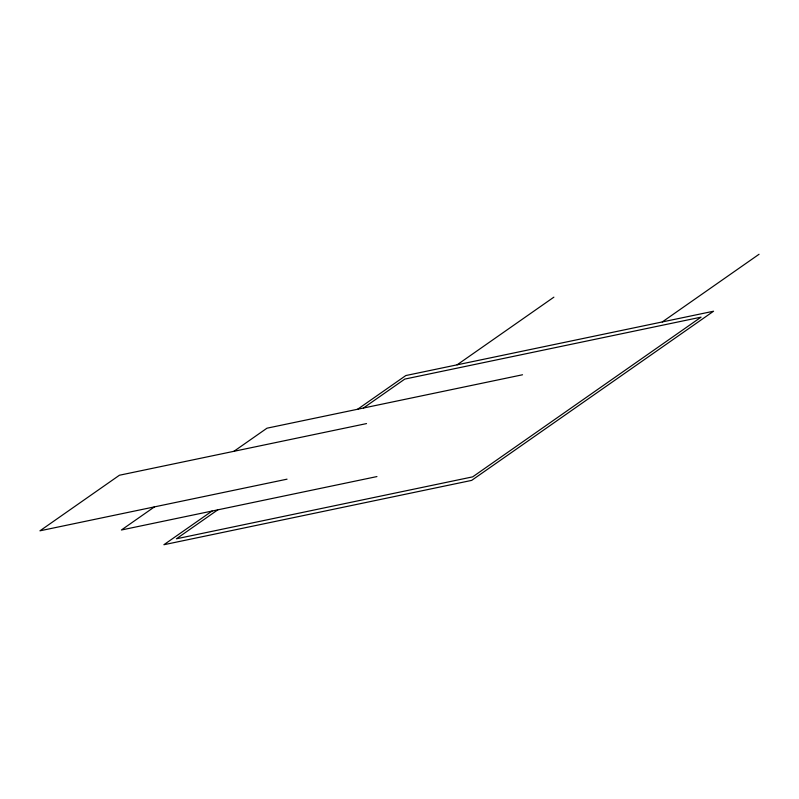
<?xml version="1.0" encoding="UTF-8"?>
<svg xmlns="http://www.w3.org/2000/svg" width="799" height="799" viewBox="0 0 799 799"><rect width="100%" height="100%" fill="white"/><g stroke="black" fill="none" stroke-linecap="round" stroke-linejoin="round"><path stroke-width="1.2" d="M154.447 506.886L121.398 529.997L376.938 476.574M233.927 451.305L266.976 428.194L522.526 374.771M212.065 511.04L163.885 544.728L471.64 480.399L713.567 311.22L405.822 375.55L357.642 409.238M217.807 509.842L176.409 538.796L472.668 476.863L701.053 317.153L404.793 379.086L363.385 408.039M457.108 364.823L553.887 297.158M662.281 321.937L759.05 254.272M366.521 423.59L119.431 475.235L39.95 530.816L287.041 479.17"/></g></svg>
